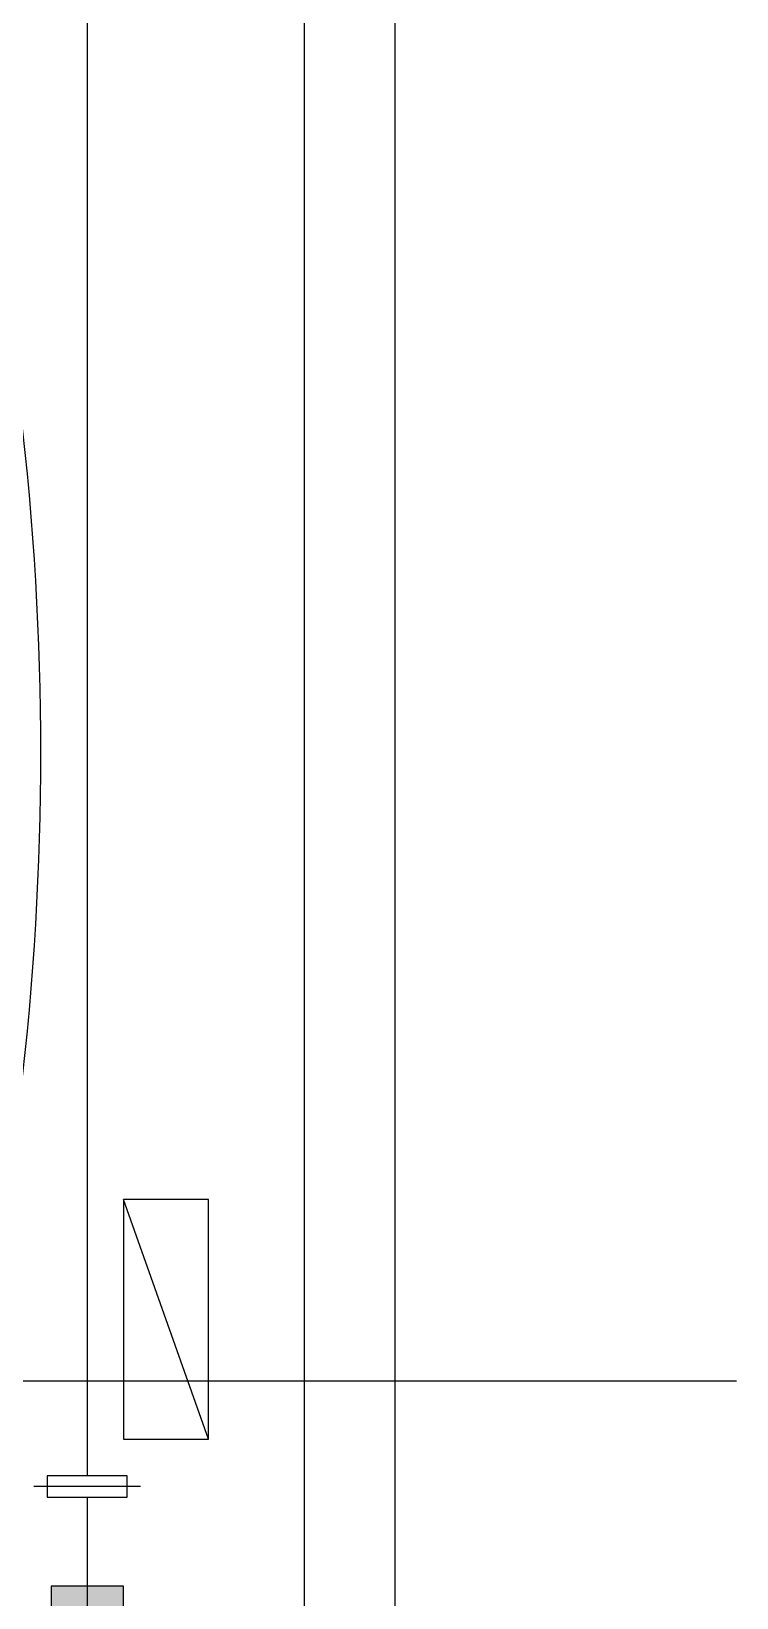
# Model space of a CAD drawing. Extents: x 26028 to 151035, y 9392 to 39655.
# Drawn here: x 52896 to 55234, y 19474 to 24665 of the extents above; entities that cross this region are included whole.
import ezdxf

# ---------------------------------------------------------------- set-up
doc = ezdxf.new("R2010")
doc.units = 0
doc.header["$MEASUREMENT"] = 0
doc.linetypes.add('$0$DOTE', pattern=[2.42, 2, -0.2, 0.02, -0.2])
for name, color, linetype in [('$0$A-DOTE', 1, '$0$DOTE'), ('$0$A-STAIR', 2, 'Continuous'), ('$0$A-家具', 251, 'Continuous'), ('$0$A-空调燃气专业设备', 210, 'Continuous'), ('$0$J-空调机位', 120, 'Continuous'), ('$0$ROOF', 4, 'Continuous'), ('$0$S-COLU', 4, 'Continuous')]:
    doc.layers.add(name, color=color, linetype=linetype)
doc.layers.add('$0$COLU-HATCH', color=251, linetype='Continuous', lineweight=25)

# ---------------------------------------------------------------- blocks, each defined once
blk = doc.blocks.new('$0$DD')
at = {"layer": '$0$A-家具'}
blk.add_arc((2259718.4, -505457.5), 9519, 173.19061, 186.80939, dxfattribs=at)
blk = doc.blocks.new('$0$低位空调机')
at = {"ltscale": 0.5}
blk.add_line((-450, 320), (450, 0), dxfattribs=at)
blk.add_lwpolyline([(-450, 0), (-450, 320), (450, 320), (450, 0)], close=True, dxfattribs=at)
blk = doc.blocks.new('$0$LH-A-留洞-常规模型-空调孔 - KT2-778785-A-CT-F03-三层平面图_XX_')
blk.add_wipeout([(-40, 50), (40, 50), (40, -250), (-40, -250)]).dxf.layer = '$0$J-空调机位'
at = {"layer": '$0$J-空调机位', "ltscale": 0.5}
blk.add_line((0, -300), (0, 100), dxfattribs=at)
at = {"layer": '$0$J-空调机位'}
blk.add_lwpolyline([(-40, 50), (40, 50), (40, -250), (-40, -250)], close=True, dxfattribs=at)
at = {"layer": '$0$J-空调机位', "ltscale": 0.5}
blk.add_lwpolyline([(-40, 50), (40, 50), (40, -250), (-40, -250)], close=True, dxfattribs=at)
blk = doc.blocks.new('$0$A$C081c4234')
at = {"layer": '$0$COLU-HATCH', "transparency": 33554687}
blk.add_hatch(color=256, dxfattribs=at).paths.add_polyline_path([(0, -12240), (0, -12000), (-240, -12000), (-240, -12240)], flags=0)
at = {"layer": '$0$S-COLU'}
blk.add_lwpolyline([(0, -12240), (0, -12000), (-240, -12000), (-240, -12240)], close=True, dxfattribs=at)

msp = doc.modelspace()

# ---------------------------------------------------------------- linework, layer by layer
at = {"layer": '$0$A-DOTE', "linetype": '$0$DOTE'}
for p, q in [((53081.4, 33157.8), (53081.4, 15743.3)), ((33374.4, 20192.1), (55233.5, 20192.1))]:
    msp.add_line(p, q, dxfattribs=at)
at = {"layer": '$0$A-STAIR'}
for points in [[(53801.4, 19272.1), (53801.4, 25592.1)], [(54101.4, 19272.1), (54101.4, 25592.1)]]:
    msp.add_lwpolyline(points, dxfattribs=at)

# ---------------------------------------------------------------- block references
at = {"layer": '$0$A-家具', "xscale": 1.006632249482037, "yscale": 1.006632249482037, "zscale": 1.006632249482037, "rotation": 180}
msp.add_blockref('$0$DD', (2318051, -486535), dxfattribs=at)
at = {"layer": '$0$A-空调燃气专业设备', "xscale": -0.882160703429234, "yscale": 0.882160703429234, "zscale": 0.882160703429234, "rotation": 270}
msp.add_blockref('$0$低位空调机', (53201.4, 20396.4), dxfattribs=at)

# ---------------------------------------------------------------- next in the draw order: block references
at = {"layer": '$0$J-空调机位', "xscale": -0.8821607034292391, "yscale": 0.8821607034292391, "zscale": 0.8821607034292391, "rotation": 90}
msp.add_blockref('$0$LH-A-留洞-常规模型-空调孔 - KT2-778785-A-CT-F03-三层平面图_XX_', (52993.2, 19842.1), dxfattribs=at)

# ---------------------------------------------------------------- next in the draw order: block references
at = {"layer": '$0$ROOF'}
msp.add_blockref('$0$A$C081c4234', (53201.4, 31512.1), dxfattribs=at)

doc.saveas('drawing.dxf')
